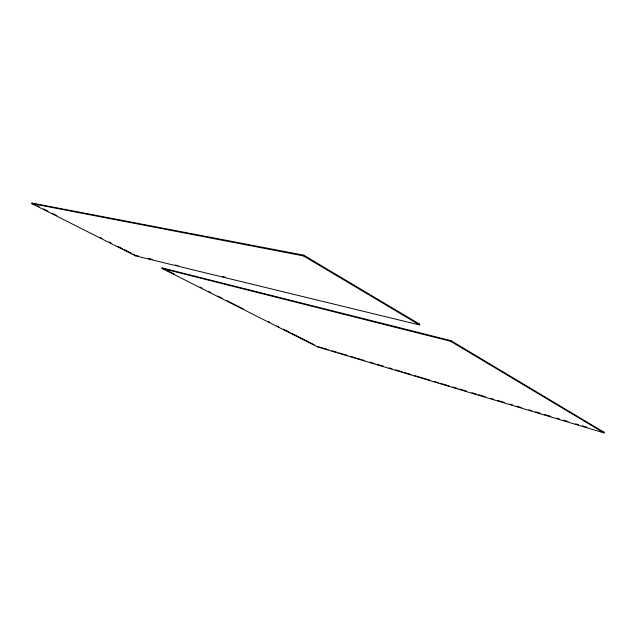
<?xml version="1.0" encoding="UTF-8"?>
<svg xmlns="http://www.w3.org/2000/svg" width="636" height="636" viewBox="0 0 636 636"><rect width="100%" height="100%" fill="white"/><g stroke="black" fill="none" stroke-linecap="round" stroke-linejoin="round"><path stroke-width="0.95" d="M604.009 432.917L604.2 432.385L450.892 340.618L162.196 267.955L161.997 268.4L317.571 346.898L604.009 432.917L450.638 341.278L161.997 268.4M450.638 341.278L450.892 340.618M419.514 324.948L419.776 324.281L303.762 255.163L32.023 203.083L31.8 203.584L135.579 255.871L419.514 324.948L303.452 255.918L31.8 203.584M317.571 346.898L317.73 346.509L328.192 349.649M303.452 255.918L303.762 255.163M135.579 255.871L135.778 255.41L138.664 256.109M148.291 258.447L152.139 259.377M175.25 264.981L178.136 265.681M222.425 276.421L225.311 277.121M417.852 323.811L419.776 324.281M332 350.794L336.762 352.217M338.662 352.789L347.232 355.357M351.04 356.494L355.794 357.925M357.702 358.497L364.364 360.493M370.072 362.202L374.835 363.633M376.735 364.197L383.397 366.201M389.105 367.91L391.959 368.769M395.767 369.906L402.429 371.901M404.337 372.473L410.999 374.469M414.807 375.614L430.031 380.177M433.839 381.314L438.594 382.745M440.502 383.317L449.064 385.885M452.872 387.022L457.634 388.453M459.534 389.017L466.196 391.021M471.912 392.73L476.666 394.153M478.574 394.725L485.236 396.721M490.944 398.438L493.798 399.289M497.606 400.434L504.269 402.429M509.977 404.138L512.831 404.997M516.639 406.142L521.401 407.565M529.009 409.846L531.871 410.705M535.671 411.842L540.433 413.273M544.241 414.41L550.903 416.413M556.611 418.122L559.465 418.973M563.273 420.118L568.035 421.541M575.652 423.83L578.506 424.681M582.314 425.826L587.068 427.249M601.346 431.526L604.2 432.385M32.023 203.083L35.576 204.871M37.349 205.762L39.122 206.66M43.55 208.894L47.986 211.136M52.422 213.37L56.858 215.604M100.305 237.522L102.078 238.413M109.177 241.99L110.95 242.888M118.042 246.466L122.478 248.7M124.251 249.598L131.342 253.176M133.115 254.066L134.888 254.964M162.196 267.955L165.734 269.736M167.499 270.634L174.566 274.203M200.197 287.146L201.962 288.036M209.029 291.606L210.802 292.504M217.87 296.074L222.29 298.308M226.702 300.534L243.493 309.017M268.241 321.514L270.006 322.404M277.073 325.982L278.846 326.872M283.259 329.106L290.334 332.676M292.099 333.566L314.192 344.728"/></g></svg>
